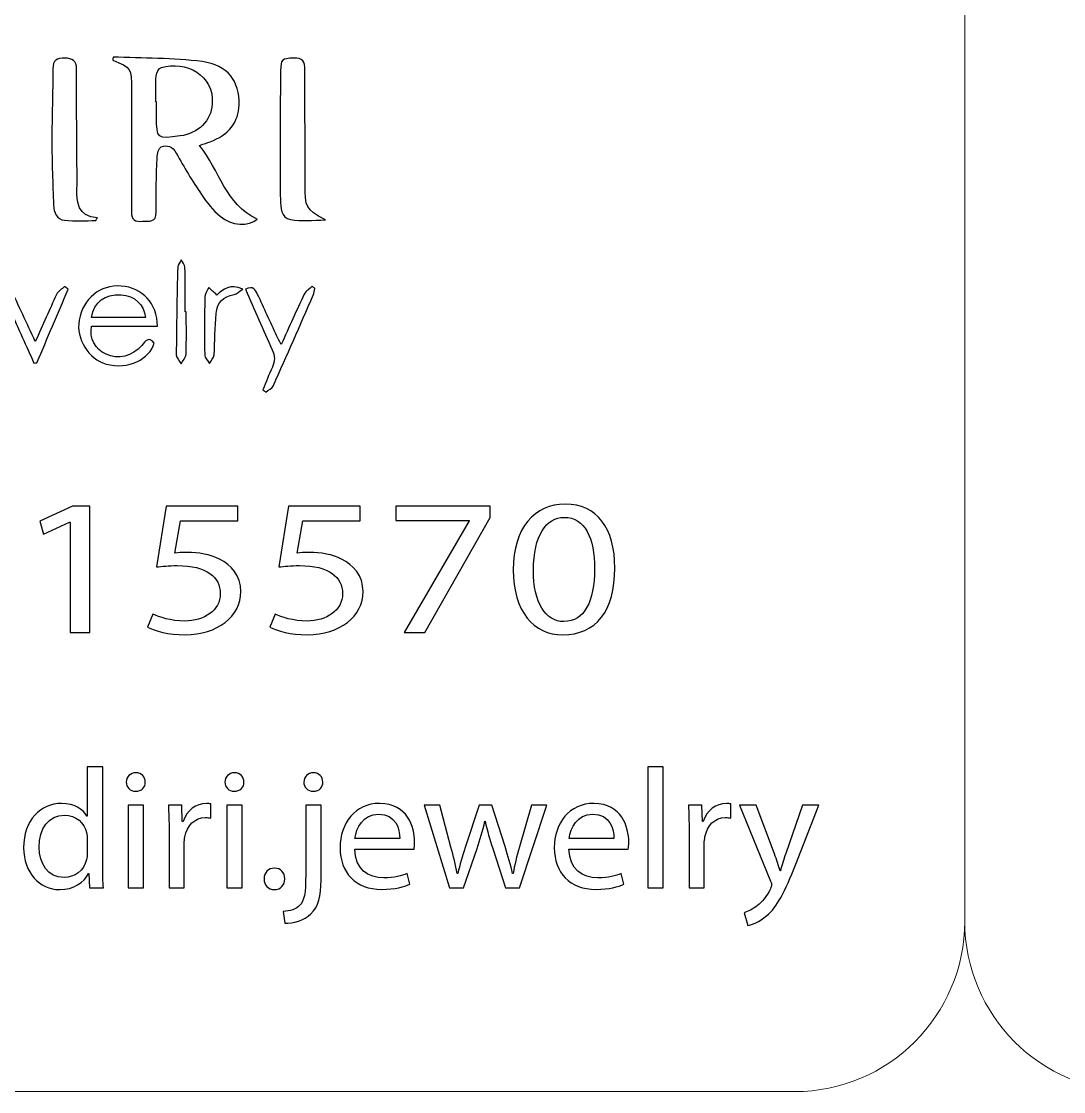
# Model space of a CAD drawing. Header units: millimetres. Extents: x -576 to 618, y 160 to 343.
# Drawn here: x 481.57 to 499.87, y 223.7 to 242.49 of the extents above; entities that cross this region are included whole.
import ezdxf

# ---------------------------------------------------------------- set-up
doc = ezdxf.new("R2010")
doc.units = ezdxf.units.MM
doc.header["$MEASUREMENT"] = 0
doc.layers.add('Layer 1', color=7, linetype='Continuous')

msp = doc.modelspace()

# ---------------------------------------------------------------- linework, layer by layer
at = {"layer": 'Layer 1', "color": 250, "lineweight": 18}
for points in [[(461.3217, 263.5001), (461.3217, 263.5001), (495.1517, 263.5001), (495.1517, 263.5001), (496.7957, 263.5001), (498.1367, 262.1591), (498.1367, 260.5151), (498.1367, 260.5151), (498.1367, 226.6851), (498.1367, 226.6851), (498.1367, 225.0411), (496.7957, 223.7001), (495.1517, 223.7001), (495.1517, 223.7001), (461.3217, 223.7001), (461.3217, 223.7001), (459.6777, 223.7001), (458.3367, 225.0411), (458.3367, 226.6851), (458.3367, 226.6851), (458.3367, 260.5151), (458.3367, 260.5151), (458.3367, 262.1591), (459.6777, 263.5001), (461.3217, 263.5001)], [(501.1217, 263.5001), (501.1217, 263.5001), (534.9517, 263.5001), (534.9517, 263.5001), (536.5957, 263.5001), (537.9367, 262.1591), (537.9367, 260.5151), (537.9367, 260.5151), (537.9367, 226.6851), (537.9367, 226.6851), (537.9367, 225.0411), (536.5957, 223.7001), (534.9517, 223.7001), (534.9517, 223.7001), (501.1217, 223.7001), (501.1217, 223.7001), (499.4777, 223.7001), (498.1367, 225.0411), (498.1367, 226.6851), (498.1367, 226.6851), (498.1367, 260.5151), (498.1367, 260.5151), (498.1367, 262.1591), (499.4777, 263.5001), (501.1217, 263.5001)]]:
    msp.add_open_spline(points, degree=3, knots=[0, 0, 0, 0, 0.125, 0.125, 0.125, 0.25, 0.25, 0.25, 0.375, 0.375, 0.375, 0.5, 0.5, 0.5, 0.625, 0.625, 0.625, 0.75, 0.75, 0.75, 0.875, 0.875, 0.875, 1, 1, 1, 1], dxfattribs=at)
at = {"layer": 'Layer 1', "color": 230}
for points, knots in [([(482.8741, 238.9924), (482.6909, 238.9924), (482.5056, 238.9777), (482.3243, 238.9974), (482.1873, 239.012), (482.1355, 239.1353), (482.1306, 239.2616), (482.1162, 239.6408), (482.1015, 240.0199), (482.1006, 240.3989), (482.1, 240.8183), (482.1187, 241.237), (482.119, 241.6564), (482.1193, 241.8124), (482.1902, 241.8457), (482.3281, 241.8432), (482.4651, 241.8408), (482.5359, 241.8071), (482.5353, 241.651), (482.5324, 241.0165), (482.5402, 240.3821), (482.5433, 239.7475), (482.5437, 239.6854), (482.5424, 239.623), (482.5418, 239.5606), (482.539, 239.311), (482.5465, 239.0679), (482.8997, 239.0402), (482.8913, 239.0245), (482.8825, 239.0086), (482.8741, 238.9924)], [0, 0, 0, 0, 0.1, 0.1, 0.1, 0.2, 0.2, 0.2, 0.3, 0.3, 0.3, 0.4, 0.4, 0.4, 0.5, 0.5, 0.5, 0.6, 0.6, 0.6, 0.7, 0.7, 0.7, 0.8, 0.8, 0.8, 0.9, 0.9, 0.9, 1, 1, 1, 1]), ([(483.1761, 241.8631), (483.6994, 241.8394), (484.2267, 241.8482), (484.7446, 241.7823), (485.1921, 241.7253), (485.397, 241.4382), (485.3908, 241.0248), (485.3864, 240.7249), (485.2026, 240.4906), (484.8815, 240.3758), (484.8301, 240.3574), (484.778, 240.3402), (484.6953, 240.3115), (485.046, 239.8719), (485.1505, 239.2744), (485.709, 239.0173), (485.5587, 238.8831), (485.2557, 238.8965), (485.0582, 239.0672), (484.9315, 239.1761), (484.822, 239.3115), (484.7281, 239.4506), (484.5699, 239.685), (484.4216, 239.9271), (484.2862, 240.1754), (484.2198, 240.2971), (484.125, 240.3255), (484.0219, 240.2865), (483.9786, 240.27), (483.9512, 240.163), (483.9486, 240.0956), (483.9368, 239.7789), (483.9284, 239.4613), (483.9337, 239.1445), (483.9374, 238.9486), (483.8098, 238.9873), (483.6947, 238.9789), (483.5655, 238.9699), (483.4962, 239.0005), (483.4978, 239.1521), (483.5037, 239.8656), (483.4999, 240.5795), (483.5015, 241.2931), (483.5025, 241.6616), (483.4925, 241.6797), (483.1727, 241.8057), (483.1739, 241.8248), (483.1748, 241.8441), (483.1761, 241.8631)], [0, 0, 0, 0, 0.0625, 0.0625, 0.0625, 0.125, 0.125, 0.125, 0.1875, 0.1875, 0.1875, 0.25, 0.25, 0.25, 0.3125, 0.3125, 0.3125, 0.375, 0.375, 0.375, 0.4375, 0.4375, 0.4375, 0.5, 0.5, 0.5, 0.5625, 0.5625, 0.5625, 0.625, 0.625, 0.625, 0.6875, 0.6875, 0.6875, 0.75, 0.75, 0.75, 0.8125, 0.8125, 0.8125, 0.875, 0.875, 0.875, 0.9375, 0.9375, 0.9375, 1, 1, 1, 1]), ([(486.9052, 239.0031), (486.6853, 239.0031), (486.4818, 238.9744), (486.2909, 239.0118), (486.1299, 239.0436), (486.1171, 239.2199), (486.1152, 239.3634), (486.1096, 239.7887), (486.1093, 240.2137), (486.1099, 240.6386), (486.1106, 240.9675), (486.1152, 241.2964), (486.1187, 241.6249), (486.1208, 241.8258), (486.1405, 241.8349), (486.3474, 241.8449), (486.5109, 241.853), (486.547, 241.7809), (486.5461, 241.6327), (486.5433, 240.9697), (486.5517, 240.3063), (486.5517, 239.6434), (486.5517, 239.2084), (486.548, 239.2084), (486.9052, 239.0031)], [0, 0, 0, 0, 0.125, 0.125, 0.125, 0.25, 0.25, 0.25, 0.375, 0.375, 0.375, 0.5, 0.5, 0.5, 0.625, 0.625, 0.625, 0.75, 0.75, 0.75, 0.875, 0.875, 0.875, 1, 1, 1, 1]), ([(483.9271, 241.0759), (483.9271, 241.0759), (483.9377, 241.0759), (483.9377, 241.0759), (483.9377, 240.9913), (483.9365, 240.9065), (483.938, 240.822), (483.9453, 240.4229), (483.9455, 240.4229), (484.3542, 240.4775), (484.6732, 240.5202), (484.8968, 240.7433), (484.9187, 241.0363), (484.9568, 241.5546), (484.4475, 241.8026), (484.0254, 241.6816), (483.9821, 241.6691), (483.9361, 241.5867), (483.9318, 241.5331), (483.919, 241.3814), (483.9271, 241.2282), (483.9271, 241.0759)], [0, 0, 0, 0, 0.1428571, 0.1428571, 0.1428571, 0.2857143, 0.2857143, 0.2857143, 0.4285714, 0.4285714, 0.4285714, 0.5714286, 0.5714286, 0.5714286, 0.7142857, 0.7142857, 0.7142857, 0.8571429, 0.8571429, 0.8571429, 1, 1, 1, 1]), ([(484.4622, 237.3915), (484.4622, 237.1425), (484.4678, 236.8932), (484.4581, 236.6446), (484.4559, 236.5884), (484.401, 236.5344), (484.3705, 236.4792), (484.3411, 236.531), (484.2866, 236.5827), (484.2866, 236.6342), (484.2884, 237.1494), (484.2984, 237.6645), (484.3109, 238.179), (484.3121, 238.2202), (484.3517, 238.2604), (484.3739, 238.301), (484.3963, 238.258), (484.4372, 238.2159), (484.4382, 238.1724), (484.4441, 237.9122), (484.4413, 237.6517), (484.4413, 237.3915), (484.4413, 237.3915), (484.4622, 237.3915), (484.4622, 237.3915)], [0, 0, 0, 0, 0.125, 0.125, 0.125, 0.25, 0.25, 0.25, 0.375, 0.375, 0.375, 0.5, 0.5, 0.5, 0.625, 0.625, 0.625, 0.75, 0.75, 0.75, 0.875, 0.875, 0.875, 1, 1, 1, 1]), ([(483.9568, 237.1359), (483.9568, 237.1359), (482.7971, 237.1359), (482.7971, 237.1359), (482.7599, 236.9187), (482.8589, 236.7362), (483.0529, 236.6448), (483.2607, 236.5465), (483.5175, 236.6071), (483.6804, 236.7989), (483.7449, 236.875), (483.7974, 236.9646), (483.8966, 236.8414), (483.8223, 236.5643), (483.4479, 236.3668), (483.0529, 236.4729), (482.7452, 236.5556), (482.5222, 236.9187), (482.5799, 237.2423), (482.6488, 237.6274), (482.9459, 237.8682), (483.32, 237.8417), (483.6913, 237.8155), (483.9518, 237.5368), (483.9568, 237.1359)], [0, 0, 0, 0, 0.125, 0.125, 0.125, 0.25, 0.25, 0.25, 0.375, 0.375, 0.375, 0.5, 0.5, 0.5, 0.625, 0.625, 0.625, 0.75, 0.75, 0.75, 0.875, 0.875, 0.875, 1, 1, 1, 1]), ([(485.0003, 237.6847), (485.111, 237.7866), (485.2324, 237.8896), (485.4552, 237.7895), (485.3894, 237.7452), (485.351, 237.7012), (485.3054, 237.6921), (485.1055, 237.6522), (485.0069, 237.5692), (484.9862, 237.3598), (484.9628, 237.119), (484.9672, 236.8753), (484.9491, 236.6334), (484.945, 236.5811), (484.897, 236.5317), (484.8692, 236.4809), (484.8399, 236.5311), (484.7863, 236.5807), (484.7857, 236.6316), (484.7791, 236.9704), (484.7806, 237.3096), (484.7878, 237.6484), (484.789, 237.7046), (484.8327, 237.7598), (484.8568, 237.8154), (484.9001, 237.776), (484.9429, 237.7368), (485.0003, 237.6847)], [0, 0, 0, 0, 0.1111111, 0.1111111, 0.1111111, 0.2222222, 0.2222222, 0.2222222, 0.3333333, 0.3333333, 0.3333333, 0.4444444, 0.4444444, 0.4444444, 0.5555556, 0.5555556, 0.5555556, 0.6666667, 0.6666667, 0.6666667, 0.7777778, 0.7777778, 0.7777778, 0.8888889, 0.8888889, 0.8888889, 1, 1, 1, 1]), ([(481.3643, 237.4238), (481.2117, 237.0875), (481.0766, 236.7908), (480.9418, 236.494), (480.9256, 236.4924), (480.909, 236.4912), (480.8925, 236.49), (480.7116, 236.9218), (480.5302, 237.3533), (480.349, 237.7851), (480.368, 237.8004), (480.3864, 237.816), (480.4052, 237.8317), (480.4507, 237.7927), (480.5153, 237.7627), (480.539, 237.7131), (480.6491, 237.4831), (480.7475, 237.2482), (480.8507, 237.0151), (480.8685, 236.9754), (480.8909, 236.938), (480.9225, 236.8784), (481.0694, 237.1945), (481.2068, 237.4903), (481.3634, 237.8266), (481.5191, 237.4925), (481.6576, 237.1945), (481.8099, 236.8675), (481.9424, 237.1633), (482.0585, 237.4322), (482.1846, 237.6965), (482.211, 237.7521), (482.2757, 237.7889), (482.3225, 237.8344), (482.3446, 237.8191), (482.3664, 237.8035), (482.388, 237.788), (482.2045, 237.3561), (482.0208, 236.9243), (481.8373, 236.4931), (481.8205, 236.4922), (481.8033, 236.4912), (481.7868, 236.4906), (481.651, 236.7901), (481.5153, 237.0896), (481.3643, 237.4238)], [0, 0, 0, 0, 0.0666667, 0.0666667, 0.0666667, 0.1333333, 0.1333333, 0.1333333, 0.2, 0.2, 0.2, 0.2666667, 0.2666667, 0.2666667, 0.3333333, 0.3333333, 0.3333333, 0.4, 0.4, 0.4, 0.4666667, 0.4666667, 0.4666667, 0.5333333, 0.5333333, 0.5333333, 0.6, 0.6, 0.6, 0.6666667, 0.6666667, 0.6666667, 0.7333333, 0.7333333, 0.7333333, 0.8, 0.8, 0.8, 0.8666667, 0.8666667, 0.8666667, 0.9333333, 0.9333333, 0.9333333, 1, 1, 1, 1]), ([(483.7428, 237.2907), (483.7265, 237.5143), (483.5543, 237.6741), (483.3166, 237.6887), (483.0305, 237.7069), (482.8463, 237.5686), (482.7955, 237.2907), (482.7955, 237.2907), (483.7428, 237.2907), (483.7428, 237.2907)], [0, 0, 0, 0, 0.3333333, 0.3333333, 0.3333333, 0.6666667, 0.6666667, 0.6666667, 1, 1, 1, 1]), ([(485.5021, 237.7885), (485.6378, 237.8525), (485.6788, 237.7758), (485.7158, 237.6962), (485.8275, 237.4553), (485.9377, 237.2132), (486.0494, 236.972), (486.07, 236.9271), (486.094, 236.884), (486.1296, 236.8141), (486.2709, 237.1264), (486.3976, 237.4154), (486.5343, 237.6993), (486.5614, 237.7552), (486.6275, 237.7923), (486.6759, 237.8379), (486.6912, 237.826), (486.7061, 237.8138), (486.7218, 237.8019), (486.7114, 237.7611), (486.7071, 237.7174), (486.6906, 237.6796), (486.46, 237.1514), (486.2298, 236.6232), (485.9933, 236.0977), (485.9708, 236.0481), (485.9053, 236.0178), (485.8597, 235.9786), (485.8432, 235.9926), (485.8263, 236.0066), (485.8091, 236.0207), (485.8634, 236.1539), (485.9124, 236.2893), (485.9739, 236.4191), (486.0238, 236.5249), (486.0213, 236.6163), (485.9717, 236.7243), (485.8107, 237.0722), (485.6613, 237.4254), (485.5021, 237.7885)], [0, 0, 0, 0, 0.0769231, 0.0769231, 0.0769231, 0.1538462, 0.1538462, 0.1538462, 0.2307692, 0.2307692, 0.2307692, 0.3076923, 0.3076923, 0.3076923, 0.3846154, 0.3846154, 0.3846154, 0.4615385, 0.4615385, 0.4615385, 0.5384615, 0.5384615, 0.5384615, 0.6153846, 0.6153846, 0.6153846, 0.6923077, 0.6923077, 0.6923077, 0.7692308, 0.7692308, 0.7692308, 0.8461538, 0.8461538, 0.8461538, 0.9230769, 0.9230769, 0.9230769, 1, 1, 1, 1]), ([(482.4212, 233.6961), (482.4212, 233.6961), (482.4132, 233.6961), (482.4132, 233.6961), (482.4132, 233.6961), (481.9554, 233.488), (481.9554, 233.488), (481.9554, 233.488), (481.8865, 233.7167), (481.8865, 233.7167), (481.8865, 233.7167), (482.4618, 233.976), (482.4618, 233.976), (482.4618, 233.976), (482.7657, 233.976), (482.7657, 233.976), (482.7657, 233.976), (482.7657, 231.7573), (482.7657, 231.7573), (482.7657, 231.7573), (482.4212, 231.7573), (482.4212, 231.7573), (482.4212, 231.7573), (482.4212, 233.6961), (482.4212, 233.6961)], [0, 0, 0, 0, 0.125, 0.125, 0.125, 0.25, 0.25, 0.25, 0.375, 0.375, 0.375, 0.5, 0.5, 0.5, 0.625, 0.625, 0.625, 0.75, 0.75, 0.75, 0.875, 0.875, 0.875, 1, 1, 1, 1]), ([(485.3678, 233.7235), (485.3678, 233.7235), (484.3628, 233.7235), (484.3628, 233.7235), (484.3628, 233.7235), (484.2617, 233.1535), (484.2617, 233.1535), (484.3223, 233.16), (484.3791, 233.1672), (484.4764, 233.1672), (484.6789, 233.1672), (484.8814, 233.1298), (485.0437, 233.0477), (485.2502, 232.9488), (485.4203, 232.7575), (485.4203, 232.4777), (485.4203, 232.0439), (485.011, 231.7198), (484.44, 231.7198), (484.1523, 231.7198), (483.9092, 231.7882), (483.7834, 231.8564), (483.7834, 231.8564), (483.8727, 232.0848), (483.8727, 232.0848), (483.9822, 232.0302), (484.1969, 231.962), (484.4359, 231.962), (484.7722, 231.962), (485.0599, 232.1463), (485.0599, 232.4434), (485.0559, 232.7301), (484.8287, 232.9351), (484.302, 232.9351), (484.1523, 232.9351), (484.035, 232.9213), (483.9376, 232.9111), (483.9376, 232.9111), (484.1077, 233.9763), (484.1077, 233.9763), (484.1077, 233.9763), (485.3678, 233.9763), (485.3678, 233.9763), (485.3678, 233.9763), (485.3678, 233.7235), (485.3678, 233.7235)], [0, 0, 0, 0, 0.0666667, 0.0666667, 0.0666667, 0.1333333, 0.1333333, 0.1333333, 0.2, 0.2, 0.2, 0.2666667, 0.2666667, 0.2666667, 0.3333333, 0.3333333, 0.3333333, 0.4, 0.4, 0.4, 0.4666667, 0.4666667, 0.4666667, 0.5333333, 0.5333333, 0.5333333, 0.6, 0.6, 0.6, 0.6666667, 0.6666667, 0.6666667, 0.7333333, 0.7333333, 0.7333333, 0.8, 0.8, 0.8, 0.8666667, 0.8666667, 0.8666667, 0.9333333, 0.9333333, 0.9333333, 1, 1, 1, 1]), ([(487.5159, 233.7235), (487.5159, 233.7235), (486.5109, 233.7235), (486.5109, 233.7235), (486.5109, 233.7235), (486.4098, 233.1535), (486.4098, 233.1535), (486.4703, 233.16), (486.5271, 233.1672), (486.6245, 233.1672), (486.8269, 233.1672), (487.0294, 233.1298), (487.1916, 233.0477), (487.3983, 232.9488), (487.5682, 232.7575), (487.5682, 232.4777), (487.5682, 232.0439), (487.1589, 231.7198), (486.5879, 231.7198), (486.3002, 231.7198), (486.0572, 231.7882), (485.9315, 231.8564), (485.9315, 231.8564), (486.0207, 232.0848), (486.0207, 232.0848), (486.1302, 232.0302), (486.3449, 231.962), (486.5839, 231.962), (486.9202, 231.962), (487.2079, 232.1463), (487.2079, 232.4434), (487.2039, 232.7301), (486.9767, 232.9351), (486.45, 232.9351), (486.3002, 232.9351), (486.1829, 232.9213), (486.0856, 232.9111), (486.0856, 232.9111), (486.2556, 233.9763), (486.2556, 233.9763), (486.2556, 233.9763), (487.5159, 233.9763), (487.5159, 233.9763), (487.5159, 233.9763), (487.5159, 233.7235), (487.5159, 233.7235)], [0, 0, 0, 0, 0.0666667, 0.0666667, 0.0666667, 0.1333333, 0.1333333, 0.1333333, 0.2, 0.2, 0.2, 0.2666667, 0.2666667, 0.2666667, 0.3333333, 0.3333333, 0.3333333, 0.4, 0.4, 0.4, 0.4666667, 0.4666667, 0.4666667, 0.5333333, 0.5333333, 0.5333333, 0.6, 0.6, 0.6, 0.6666667, 0.6666667, 0.6666667, 0.7333333, 0.7333333, 0.7333333, 0.8, 0.8, 0.8, 0.8666667, 0.8666667, 0.8666667, 0.9333333, 0.9333333, 0.9333333, 1, 1, 1, 1]), ([(489.8019, 233.9761), (489.8019, 233.9761), (489.8019, 233.778), (489.8019, 233.778), (489.8019, 233.778), (488.6552, 231.7574), (488.6552, 231.7574), (488.6552, 231.7574), (488.2868, 231.7574), (488.2868, 231.7574), (488.2868, 231.7574), (489.429, 233.7203), (489.429, 233.7203), (489.429, 233.7203), (489.429, 233.7269), (489.429, 233.7269), (489.429, 233.7269), (488.1407, 233.7269), (488.1407, 233.7269), (488.1407, 233.7269), (488.1407, 233.9761), (488.1407, 233.9761), (488.1407, 233.9761), (489.8019, 233.9761), (489.8019, 233.9761)], [0, 0, 0, 0, 0.125, 0.125, 0.125, 0.25, 0.25, 0.25, 0.375, 0.375, 0.375, 0.5, 0.5, 0.5, 0.625, 0.625, 0.625, 0.75, 0.75, 0.75, 0.875, 0.875, 0.875, 1, 1, 1, 1]), ([(491.9907, 232.8904), (491.9907, 232.1363), (491.6584, 231.7197), (491.075, 231.7197), (490.5605, 231.7197), (490.2119, 232.1259), (490.2039, 232.8601), (490.2039, 233.6039), (490.5848, 234.0136), (491.1196, 234.0136), (491.6744, 234.0136), (491.9907, 233.5971), (491.9907, 232.8904)], [0, 0, 0, 0, 0.25, 0.25, 0.25, 0.5, 0.5, 0.5, 0.75, 0.75, 0.75, 1, 1, 1, 1]), ([(490.5605, 232.8564), (490.5605, 232.2795), (490.7711, 231.9521), (491.0952, 231.9521), (491.46, 231.9521), (491.6338, 232.3103), (491.6338, 232.8769), (491.6338, 233.423), (491.4678, 233.7814), (491.0993, 233.7814), (490.7874, 233.7814), (490.5605, 233.4607), (490.5605, 232.8564)], [0, 0, 0, 0, 0.25, 0.25, 0.25, 0.5, 0.5, 0.5, 0.75, 0.75, 0.75, 1, 1, 1, 1]), ([(482.9938, 229.4024), (482.9938, 229.4024), (482.9938, 227.6532), (482.9938, 227.6532), (482.9938, 227.5247), (482.9969, 227.3781), (483.006, 227.2794), (483.006, 227.2794), (482.7638, 227.2794), (482.7638, 227.2794), (482.7638, 227.2794), (482.7516, 227.5306), (482.7516, 227.5306), (482.7516, 227.5306), (482.7454, 227.5306), (482.7454, 227.5306), (482.6627, 227.369), (482.4818, 227.2467), (482.2393, 227.2467), (481.8808, 227.2467), (481.6047, 227.5425), (481.6047, 227.9821), (481.6016, 228.4635), (481.9086, 228.7593), (482.2702, 228.7593), (482.4971, 228.7593), (482.6505, 228.6548), (482.7176, 228.5381), (482.7176, 228.5381), (482.7238, 228.5381), (482.7238, 228.5381), (482.7238, 228.5381), (482.7238, 229.4024), (482.7238, 229.4024), (482.7238, 229.4024), (482.9938, 229.4024), (482.9938, 229.4024)], [0, 0, 0, 0, 0.0833333, 0.0833333, 0.0833333, 0.1666667, 0.1666667, 0.1666667, 0.25, 0.25, 0.25, 0.3333333, 0.3333333, 0.3333333, 0.4166667, 0.4166667, 0.4166667, 0.5, 0.5, 0.5, 0.5833333, 0.5833333, 0.5833333, 0.6666667, 0.6666667, 0.6666667, 0.75, 0.75, 0.75, 0.8333333, 0.8333333, 0.8333333, 0.9166667, 0.9166667, 0.9166667, 1, 1, 1, 1]), ([(483.7423, 229.1332), (483.7451, 229.0434), (483.6777, 228.9717), (483.5704, 228.9717), (483.4753, 228.9717), (483.4079, 229.0434), (483.4079, 229.1332), (483.4079, 229.2259), (483.4784, 229.2974), (483.5764, 229.2974), (483.6777, 229.2974), (483.7423, 229.2259), (483.7423, 229.1332)], [0, 0, 0, 0, 0.25, 0.25, 0.25, 0.5, 0.5, 0.5, 0.75, 0.75, 0.75, 1, 1, 1, 1]), ([(485.4749, 229.1332), (485.478, 229.0434), (485.4103, 228.9717), (485.303, 228.9717), (485.2082, 228.9717), (485.1408, 229.0434), (485.1408, 229.1332), (485.1408, 229.2259), (485.2113, 229.2974), (485.3092, 229.2974), (485.4103, 229.2974), (485.4749, 229.2259), (485.4749, 229.1332)], [0, 0, 0, 0, 0.25, 0.25, 0.25, 0.5, 0.5, 0.5, 0.75, 0.75, 0.75, 1, 1, 1, 1]), ([(486.8607, 229.1332), (486.8639, 229.0465), (486.7996, 228.9717), (486.6923, 228.9717), (486.5912, 228.9717), (486.527, 229.0465), (486.527, 229.1332), (486.527, 229.2259), (486.5972, 229.2974), (486.6983, 229.2974), (486.7965, 229.2974), (486.8607, 229.2259), (486.8607, 229.1332)], [0, 0, 0, 0, 0.25, 0.25, 0.25, 0.5, 0.5, 0.5, 0.75, 0.75, 0.75, 1, 1, 1, 1]), ([(492.571, 229.4022), (492.571, 229.4022), (492.8406, 229.4022), (492.8406, 229.4022), (492.8406, 229.4022), (492.8406, 227.2793), (492.8406, 227.2793), (492.8406, 227.2793), (492.571, 227.2793), (492.571, 227.2793), (492.571, 227.2793), (492.571, 229.4022), (492.571, 229.4022)], [0, 0, 0, 0, 0.25, 0.25, 0.25, 0.5, 0.5, 0.5, 0.75, 0.75, 0.75, 1, 1, 1, 1]), ([(483.4418, 228.7264), (483.4418, 228.7264), (483.7114, 228.7264), (483.7114, 228.7264), (483.7114, 228.7264), (483.7114, 227.2793), (483.7114, 227.2793), (483.7114, 227.2793), (483.4418, 227.2793), (483.4418, 227.2793), (483.4418, 227.2793), (483.4418, 228.7264), (483.4418, 228.7264)], [0, 0, 0, 0, 0.25, 0.25, 0.25, 0.5, 0.5, 0.5, 0.75, 0.75, 0.75, 1, 1, 1, 1]), ([(484.1593, 228.2752), (484.1593, 228.4456), (484.1558, 228.5922), (484.1468, 228.7264), (484.1468, 228.7264), (484.3831, 228.7264), (484.3831, 228.7264), (484.3831, 228.7264), (484.3921, 228.4425), (484.3921, 228.4425), (484.3921, 228.4425), (484.4046, 228.4425), (484.4046, 228.4425), (484.4719, 228.6368), (484.6342, 228.7595), (484.8155, 228.7595), (484.8461, 228.7595), (484.8676, 228.7563), (484.8922, 228.7504), (484.8922, 228.7504), (484.8922, 228.5024), (484.8922, 228.5024), (484.8645, 228.5083), (484.8367, 228.5114), (484.8002, 228.5114), (484.6098, 228.5114), (484.475, 228.371), (484.4382, 228.1735), (484.4321, 228.1376), (484.4258, 228.0958), (484.4258, 228.0509), (484.4258, 228.0509), (484.4258, 227.2796), (484.4258, 227.2796), (484.4258, 227.2796), (484.1593, 227.2796), (484.1593, 227.2796), (484.1593, 227.2796), (484.1593, 228.2752), (484.1593, 228.2752)], [0, 0, 0, 0, 0.0769231, 0.0769231, 0.0769231, 0.1538462, 0.1538462, 0.1538462, 0.2307692, 0.2307692, 0.2307692, 0.3076923, 0.3076923, 0.3076923, 0.3846154, 0.3846154, 0.3846154, 0.4615385, 0.4615385, 0.4615385, 0.5384615, 0.5384615, 0.5384615, 0.6153846, 0.6153846, 0.6153846, 0.6923077, 0.6923077, 0.6923077, 0.7692308, 0.7692308, 0.7692308, 0.8461538, 0.8461538, 0.8461538, 0.9230769, 0.9230769, 0.9230769, 1, 1, 1, 1]), ([(485.1745, 228.7264), (485.1745, 228.7264), (485.444, 228.7264), (485.444, 228.7264), (485.444, 228.7264), (485.444, 227.2793), (485.444, 227.2793), (485.444, 227.2793), (485.1745, 227.2793), (485.1745, 227.2793), (485.1745, 227.2793), (485.1745, 228.7264), (485.1745, 228.7264)], [0, 0, 0, 0, 0.25, 0.25, 0.25, 0.5, 0.5, 0.5, 0.75, 0.75, 0.75, 1, 1, 1, 1]), ([(486.165, 226.8608), (486.2876, 226.8699), (486.395, 226.9029), (486.4592, 226.9713), (486.5329, 227.0552), (486.5603, 227.1688), (486.5603, 227.5155), (486.5603, 227.5155), (486.5603, 228.7264), (486.5603, 228.7264), (486.5603, 228.7264), (486.8302, 228.7264), (486.8302, 228.7264), (486.8302, 228.7264), (486.8302, 227.4141), (486.8302, 227.4141), (486.8302, 227.1329), (486.7843, 226.9507), (486.6524, 226.8191), (486.5329, 226.7023), (486.3366, 226.6546), (486.1925, 226.6546), (486.1925, 226.6546), (486.165, 226.8608), (486.165, 226.8608)], [0, 0, 0, 0, 0.125, 0.125, 0.125, 0.25, 0.25, 0.25, 0.375, 0.375, 0.375, 0.5, 0.5, 0.5, 0.625, 0.625, 0.625, 0.75, 0.75, 0.75, 0.875, 0.875, 0.875, 1, 1, 1, 1]), ([(487.4221, 227.9552), (487.428, 227.5994), (487.6611, 227.4528), (487.9309, 227.4528), (488.1241, 227.4528), (488.2405, 227.4859), (488.3416, 227.5274), (488.3416, 227.5274), (488.3877, 227.3392), (488.3877, 227.3392), (488.2926, 227.2974), (488.13, 227.2496), (487.8941, 227.2496), (487.4373, 227.2496), (487.1644, 227.5423), (487.1644, 227.9791), (487.1644, 228.4157), (487.428, 228.7595), (487.8604, 228.7595), (488.3447, 228.7595), (488.4735, 228.3439), (488.4735, 228.0777), (488.4735, 228.0238), (488.4673, 227.982), (488.4645, 227.9552), (488.4645, 227.9552), (487.4221, 227.9552), (487.4221, 227.9552)], [0, 0, 0, 0, 0.1111111, 0.1111111, 0.1111111, 0.2222222, 0.2222222, 0.2222222, 0.3333333, 0.3333333, 0.3333333, 0.4444444, 0.4444444, 0.4444444, 0.5555556, 0.5555556, 0.5555556, 0.6666667, 0.6666667, 0.6666667, 0.7777778, 0.7777778, 0.7777778, 0.8888889, 0.8888889, 0.8888889, 1, 1, 1, 1]), ([(488.9157, 228.7265), (488.9157, 228.7265), (489.1119, 227.9911), (489.1119, 227.9911), (489.155, 227.8295), (489.1946, 227.68), (489.222, 227.5305), (489.222, 227.5305), (489.2314, 227.5305), (489.2314, 227.5305), (489.2651, 227.6772), (489.3141, 227.8326), (489.3634, 227.9882), (489.3634, 227.9882), (489.6055, 228.7265), (489.6055, 228.7265), (489.6055, 228.7265), (489.8324, 228.7265), (489.8324, 228.7265), (489.8324, 228.7265), (490.0623, 228.0033), (490.0623, 228.0033), (490.1175, 227.8295), (490.1602, 227.6772), (490.1943, 227.5305), (490.1943, 227.5305), (490.2033, 227.5305), (490.2033, 227.5305), (490.228, 227.6772), (490.2676, 227.8295), (490.3166, 228.0001), (490.3166, 228.0001), (490.5284, 228.7265), (490.5284, 228.7265), (490.5284, 228.7265), (490.7949, 228.7265), (490.7949, 228.7265), (490.7949, 228.7265), (490.3166, 227.2794), (490.3166, 227.2794), (490.3166, 227.2794), (490.0714, 227.2794), (490.0714, 227.2794), (490.0714, 227.2794), (489.8449, 227.9702), (489.8449, 227.9702), (489.7928, 228.1318), (489.7497, 228.2753), (489.7129, 228.4457), (489.7129, 228.4457), (489.7066, 228.4457), (489.7066, 228.4457), (489.6698, 228.2721), (489.6239, 228.1224), (489.5718, 227.967), (489.5718, 227.967), (489.3325, 227.2794), (489.3325, 227.2794), (489.3325, 227.2794), (489.0872, 227.2794), (489.0872, 227.2794), (489.0872, 227.2794), (488.6395, 228.7265), (488.6395, 228.7265), (488.6395, 228.7265), (488.9157, 228.7265), (488.9157, 228.7265)], [0, 0, 0, 0, 0.0454545, 0.0454545, 0.0454545, 0.0909091, 0.0909091, 0.0909091, 0.1363636, 0.1363636, 0.1363636, 0.1818182, 0.1818182, 0.1818182, 0.2272727, 0.2272727, 0.2272727, 0.2727273, 0.2727273, 0.2727273, 0.3181818, 0.3181818, 0.3181818, 0.3636364, 0.3636364, 0.3636364, 0.4090909, 0.4090909, 0.4090909, 0.4545455, 0.4545455, 0.4545455, 0.5, 0.5, 0.5, 0.5454545, 0.5454545, 0.5454545, 0.5909091, 0.5909091, 0.5909091, 0.6363636, 0.6363636, 0.6363636, 0.6818182, 0.6818182, 0.6818182, 0.7272727, 0.7272727, 0.7272727, 0.7727273, 0.7727273, 0.7727273, 0.8181818, 0.8181818, 0.8181818, 0.8636364, 0.8636364, 0.8636364, 0.9090909, 0.9090909, 0.9090909, 0.9545455, 0.9545455, 0.9545455, 1, 1, 1, 1]), ([(491.1848, 227.9552), (491.1907, 227.5994), (491.4235, 227.4528), (491.6937, 227.4528), (491.8869, 227.4528), (492.0033, 227.4859), (492.1043, 227.5274), (492.1043, 227.5274), (492.1505, 227.3392), (492.1505, 227.3392), (492.0553, 227.2974), (491.8928, 227.2496), (491.6569, 227.2496), (491.2001, 227.2496), (490.9271, 227.5423), (490.9271, 227.9791), (490.9271, 228.4157), (491.1907, 228.7595), (491.6232, 228.7595), (492.1074, 228.7595), (492.2363, 228.3439), (492.2363, 228.0777), (492.2363, 228.0238), (492.23, 227.982), (492.2273, 227.9552), (492.2273, 227.9552), (491.1848, 227.9552), (491.1848, 227.9552)], [0, 0, 0, 0, 0.1111111, 0.1111111, 0.1111111, 0.2222222, 0.2222222, 0.2222222, 0.3333333, 0.3333333, 0.3333333, 0.4444444, 0.4444444, 0.4444444, 0.5555556, 0.5555556, 0.5555556, 0.6666667, 0.6666667, 0.6666667, 0.7777778, 0.7777778, 0.7777778, 0.8888889, 0.8888889, 0.8888889, 1, 1, 1, 1]), ([(493.2948, 228.2752), (493.2948, 228.4456), (493.2914, 228.5922), (493.2823, 228.7264), (493.2823, 228.7264), (493.5186, 228.7264), (493.5186, 228.7264), (493.5186, 228.7264), (493.5276, 228.4425), (493.5276, 228.4425), (493.5276, 228.4425), (493.5401, 228.4425), (493.5401, 228.4425), (493.6075, 228.6368), (493.7697, 228.7595), (493.951, 228.7595), (493.9816, 228.7595), (494.0031, 228.7563), (494.0277, 228.7504), (494.0277, 228.7504), (494.0277, 228.5024), (494.0277, 228.5024), (494, 228.5083), (493.9722, 228.5114), (493.9357, 228.5114), (493.7453, 228.5114), (493.6106, 228.371), (493.5738, 228.1735), (493.5675, 228.1376), (493.5613, 228.0958), (493.5613, 228.0509), (493.5613, 228.0509), (493.5613, 227.2796), (493.5613, 227.2796), (493.5613, 227.2796), (493.2948, 227.2796), (493.2948, 227.2796), (493.2948, 227.2796), (493.2948, 228.2752), (493.2948, 228.2752)], [0, 0, 0, 0, 0.0769231, 0.0769231, 0.0769231, 0.1538462, 0.1538462, 0.1538462, 0.2307692, 0.2307692, 0.2307692, 0.3076923, 0.3076923, 0.3076923, 0.3846154, 0.3846154, 0.3846154, 0.4615385, 0.4615385, 0.4615385, 0.5384615, 0.5384615, 0.5384615, 0.6153846, 0.6153846, 0.6153846, 0.6923077, 0.6923077, 0.6923077, 0.7692308, 0.7692308, 0.7692308, 0.8461538, 0.8461538, 0.8461538, 0.9230769, 0.9230769, 0.9230769, 1, 1, 1, 1]), ([(494.4722, 228.7265), (494.4722, 228.7265), (494.7969, 227.8716), (494.7969, 227.8716), (494.8306, 227.7758), (494.8678, 227.6622), (494.8921, 227.5755), (494.8921, 227.5755), (494.898, 227.5755), (494.898, 227.5755), (494.9258, 227.6622), (494.9564, 227.7726), (494.9932, 227.8775), (494.9932, 227.8775), (495.2875, 228.7265), (495.2875, 228.7265), (495.2875, 228.7265), (495.5726, 228.7265), (495.5726, 228.7265), (495.5726, 228.7265), (495.168, 227.695), (495.168, 227.695), (494.9748, 227.1989), (494.8429, 226.9446), (494.6591, 226.7892), (494.5274, 226.6756), (494.3954, 226.6307), (494.328, 226.6185), (494.328, 226.6185), (494.2604, 226.8401), (494.2604, 226.8401), (494.328, 226.8609), (494.4166, 226.9028), (494.4965, 226.9683), (494.5702, 227.0253), (494.6619, 227.1271), (494.7236, 227.2616), (494.7358, 227.2884), (494.7449, 227.3093), (494.7449, 227.3243), (494.7449, 227.3392), (494.7387, 227.3602), (494.7265, 227.3933), (494.7265, 227.3933), (494.1779, 228.7265), (494.1779, 228.7265), (494.1779, 228.7265), (494.4722, 228.7265), (494.4722, 228.7265)], [0, 0, 0, 0, 0.0625, 0.0625, 0.0625, 0.125, 0.125, 0.125, 0.1875, 0.1875, 0.1875, 0.25, 0.25, 0.25, 0.3125, 0.3125, 0.3125, 0.375, 0.375, 0.375, 0.4375, 0.4375, 0.4375, 0.5, 0.5, 0.5, 0.5625, 0.5625, 0.5625, 0.625, 0.625, 0.625, 0.6875, 0.6875, 0.6875, 0.75, 0.75, 0.75, 0.8125, 0.8125, 0.8125, 0.875, 0.875, 0.875, 0.9375, 0.9375, 0.9375, 1, 1, 1, 1]), ([(482.7238, 228.1375), (482.7238, 228.1703), (482.7207, 228.2152), (482.7117, 228.2479), (482.6717, 228.4158), (482.5245, 228.5531), (482.3223, 228.5531), (482.0431, 228.5531), (481.8777, 228.3138), (481.8777, 227.994), (481.8777, 227.7013), (482.025, 227.4589), (482.3161, 227.4589), (482.4971, 227.4589), (482.6627, 227.5752), (482.7117, 227.7728), (482.7207, 227.8086), (482.7238, 227.8448), (482.7238, 227.8864), (482.7238, 227.8864), (482.7238, 228.1375), (482.7238, 228.1375)], [0, 0, 0, 0, 0.1428571, 0.1428571, 0.1428571, 0.2857143, 0.2857143, 0.2857143, 0.4285714, 0.4285714, 0.4285714, 0.5714286, 0.5714286, 0.5714286, 0.7142857, 0.7142857, 0.7142857, 0.8571429, 0.8571429, 0.8571429, 1, 1, 1, 1]), ([(488.2131, 228.1435), (488.2162, 228.3108), (488.1422, 228.571), (487.8389, 228.571), (487.5662, 228.571), (487.4464, 228.3258), (487.4252, 228.1435), (487.4252, 228.1435), (488.2131, 228.1435), (488.2131, 228.1435)], [0, 0, 0, 0, 0.3333333, 0.3333333, 0.3333333, 0.6666667, 0.6666667, 0.6666667, 1, 1, 1, 1]), ([(491.9757, 228.1435), (491.9788, 228.3108), (491.9049, 228.571), (491.6016, 228.571), (491.329, 228.571), (491.2091, 228.3258), (491.1879, 228.1435), (491.1879, 228.1435), (491.9757, 228.1435), (491.9757, 228.1435)], [0, 0, 0, 0, 0.3333333, 0.3333333, 0.3333333, 0.6666667, 0.6666667, 0.6666667, 1, 1, 1, 1]), ([(485.8275, 227.4348), (485.8275, 227.5453), (485.9043, 227.6233), (486.0116, 227.6233), (486.119, 227.6233), (486.1925, 227.5453), (486.1925, 227.4348), (486.1925, 227.3272), (486.1218, 227.2464), (486.0085, 227.2464), (485.9011, 227.2464), (485.8275, 227.3272), (485.8275, 227.4348)], [0, 0, 0, 0, 0.25, 0.25, 0.25, 0.5, 0.5, 0.5, 0.75, 0.75, 0.75, 1, 1, 1, 1])]:
    msp.add_open_spline(points, degree=3, knots=knots, dxfattribs=at)

doc.saveas('drawing.dxf')
